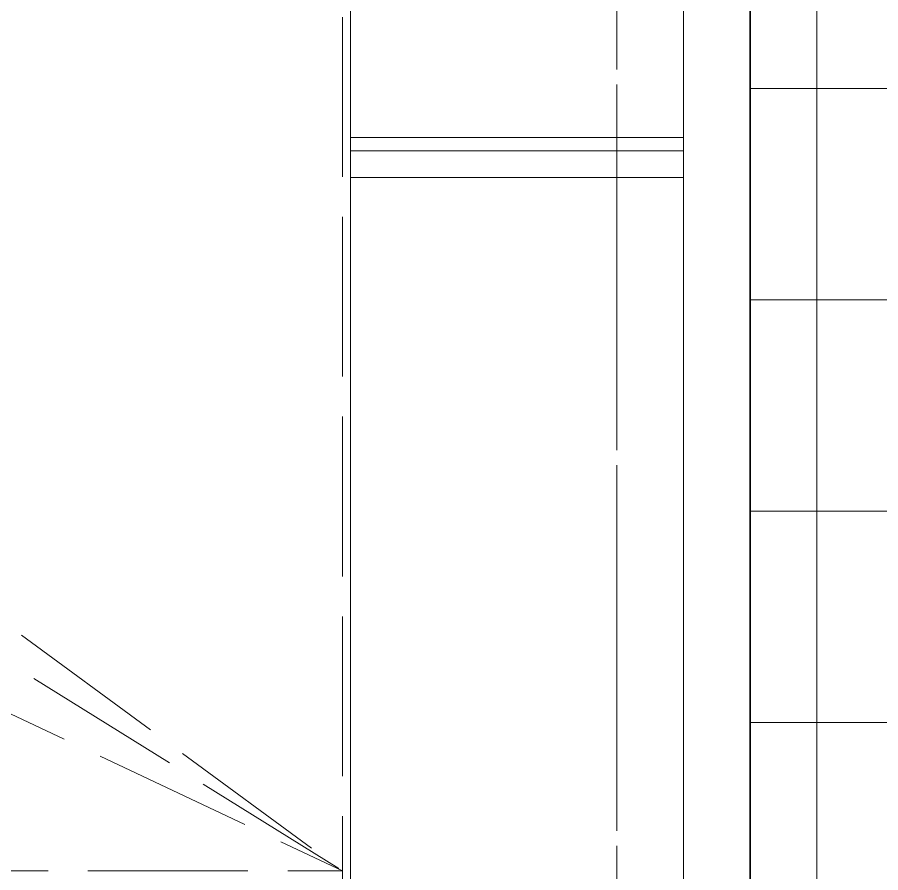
# Model space of a CAD drawing. Header units: millimetres. Extents: x 163705 to 1616509, y 81827 to 302547.
# Drawn here: x 205978 to 206626, y 152186 to 152828 of the extents above; entities that cross this region are included whole.
import ezdxf

# ---------------------------------------------------------------- set-up
doc = ezdxf.new("R2010")
doc.units = ezdxf.units.MM
doc.header["$LTSCALE"] = 10
doc.linetypes.add('ACAD_ISO02W100', pattern=[15, 12, -3])
doc.linetypes.add('CENTER2', pattern=[28.575, 19.05, -3.175, 3.175, -3.175])
for name, color, linetype, lineweight in [('1-中心线', 1, 'CENTER2', 0), ('1-护栏', 4, 'Continuous', 18), ('1-虚线', 8, 'ACAD_ISO02W100', 0), ('1-设备轮廓', 2, 'Continuous', 18), ('1-钢构', 6, 'Continuous', 0)]:
    doc.layers.add(name, color=color, linetype=linetype, lineweight=lineweight)

# ---------------------------------------------------------------- blocks, each defined once
blk = doc.blocks.new('A$Cf51e8010')
at = {"layer": '1-护栏'}
h = blk.add_hatch(dxfattribs=at)
h.set_pattern_fill('ANSI31', color=256, scale=50, angle=315)
h.set_pattern_definition([(0, (6203, 9900), (4e-14, 158.75), [])])
h.paths.add_polyline_path([(7903, 9900), (7103, 9900), (7103, 12738.23), (7903, 12738.23)])
blk.add_lwpolyline([(7903, 9900), (12103, 9900), (12103, 0), (3, 0), (3, 11900), (3, 11900), (3, 17300), (7103, 17300), (7103, 9900), (7903, 9900)])
blk.add_lwpolyline([(7853, 11438.23), (7853, 9850), (12053, 9850), (12053, 50), (71.87, 50), (71.87, 11850), (71.87, 11850), (71.87, 17250), (7053, 17250), (7053, 9850), (7153, 9850), (7153, 11438.23)], dxfattribs=at)
at = {"layer": '1-钢构'}
blk.add_lwpolyline([(7903, 9900), (7103, 9900), (7103, 12738.23), (7903, 12738.23)], close=True, dxfattribs=at)
blk = doc.blocks.new('G$CFDCBCB0A')
for p, q in [((4250, 4303.5), (4500, 4303.5)), ((4250, 4293.5), (4500, 4293.5)), ((4250, 4273.5), (4500, 4273.5))]:
    blk.add_line(p, q)
blk.add_lwpolyline([(250, 0), (250, 5000), (4250, 5000), (4250, 0)], close=True)
blk.add_lwpolyline([(4500, 4473.5), (4500, 4273.5)])
at = {"layer": '1-虚线'}
for p in [(3398.5, 4373.5), (3375.8, 4294.16), (3248.5, 4223.5), (2253, 3753)]:
    blk.add_line(p, (4244, 3753), dxfattribs=at)
blk.add_lwpolyline([(256, 6), (256, 4994), (4244, 4994), (4244, 6)], close=True, dxfattribs=at)
blk = doc.blocks.new('A$C5a2f2e4f')
blk.add_lwpolyline([(3, 12600.13), (3, 600.13), (7103, 600.13), (7103, 18000.13), (3, 18000.13), (3, 12600.13)], close=True)
at = {"layer": '1-中心线'}
blk.add_line((7003, 19127.38), (7003, 0), dxfattribs=at)
at = {"layer": '1-护栏'}
blk.add_lwpolyline([(53, 12550.13), (53, 650.13), (7053, 650.13), (7053, 17950.13), (53, 17950.13), (53, 12550.13)], close=True, dxfattribs=at)
at = {"layer": '1-设备轮廓'}
blk.add_blockref('G$CFDCBCB0A', (2553, 7375.13), dxfattribs=at)
blk = doc.blocks.new('A$Caa9cde6e')
blk.add_lwpolyline([(3, 0), (7103, 0), (7103, 12000), (3, 12000)], close=True)
at = {"layer": '1-护栏'}
blk.add_lwpolyline([(53, 50), (7053, 50), (7053, 11950), (53, 11950)], close=True, dxfattribs=at)

msp = doc.modelspace()

# ---------------------------------------------------------------- linework, layer by layer
at = {"layer": '1-中心线'}
msp.add_line((206427.833, 161286.876), (206427.833, 140759.499), dxfattribs=at)

# ---------------------------------------------------------------- block references
for name, p in [('A$C5a2f2e4f', (199424.833, 141059.499)), ('A$Cf51e8010', (199424.833, 141759.632)), ('A$Caa9cde6e', (199424.833, 141659.632))]:
    msp.add_blockref(name, p)

doc.saveas('drawing.dxf')
